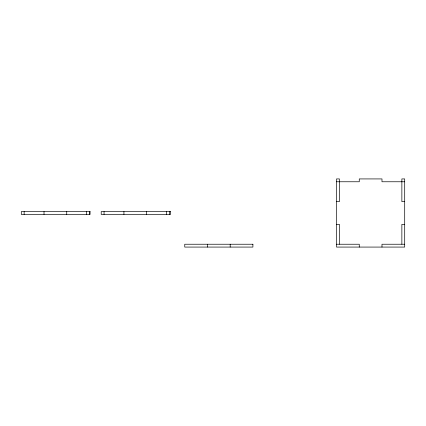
<?xml version="1.0" encoding="UTF-8"?>
<svg xmlns="http://www.w3.org/2000/svg" width="426" height="426" viewBox="0 0 426 426"><rect width="100%" height="100%" fill="white"/><g stroke="black" fill="none" stroke-linecap="round" stroke-linejoin="round"><path stroke-width="0.64" d="M336.551 181.764L359.267 181.764L359.267 178.925L381.984 178.925L381.984 181.764L404.7 181.764M336.551 201.642L339.389 201.642L339.389 178.925L336.551 178.925L336.551 247.075L404.7 247.075L404.7 178.925L401.862 178.925L401.862 201.642L404.7 201.642M336.551 224.358L339.389 224.358L339.389 244.236M404.7 224.358L401.862 224.358L401.862 244.236M336.551 244.236L359.267 244.236L359.267 247.075M404.7 244.236L381.984 244.236L381.984 247.075M230.189 244.236L230.189 247.075M207.473 244.236L207.473 247.075M169.362 211.578L169.362 214.422M166.523 211.578L166.523 214.422M146.645 211.578L146.645 214.422M123.929 211.578L123.929 214.422M104.05 211.578L104.05 214.422M89.449 211.578L89.449 214.422M86.611 211.578L86.611 214.422M66.733 211.578L66.733 214.422M44.016 211.578L44.016 214.422M24.138 211.578L24.138 214.422M90.067 211.578L21.3 211.578L21.3 214.422L90.067 214.422L90.067 211.578M170.56 211.578L101.212 211.578L101.212 214.422L170.56 214.422L170.56 211.578M252.906 244.236L184.756 244.236L184.756 247.075L252.906 247.075L252.906 244.236"/></g></svg>
